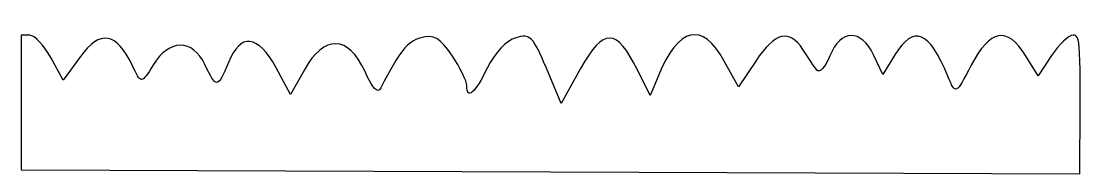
# Model space of a CAD drawing. Header units: centimetres. Extents: x -2.92 to 3.38, y -0.47 to 0.43.
import ezdxf

# ---------------------------------------------------------------- set-up
doc = ezdxf.new("R2010")
doc.units = ezdxf.units.CM
doc.header["$MEASUREMENT"] = 0
doc.layers.add('Layer 1', color=7, linetype='Continuous')

msp = doc.modelspace()

# ---------------------------------------------------------------- linework, layer by layer
at = {"layer": 'Layer 1', "color": 250}
msp.add_open_spline([(-2.92137, -0.44847), (-2.92137, -0.44847), (-2.92137, 0.34994), (-2.92137, 0.34994), (-2.92137, 0.34994), (-2.92137, 0.34994), (-2.87028, 0.34994), (-2.87028, 0.34994), (-2.87028, 0.34994), (-2.84218, 0.34994), (-2.78601, 0.29004), (-2.74542, 0.2168), (-2.74542, 0.2168), (-2.74542, 0.2168), (-2.67163, 0.08364), (-2.67163, 0.08364), (-2.67163, 0.08364), (-2.67163, 0.08364), (-2.56945, 0.22368), (-2.56945, 0.22368), (-2.56945, 0.22368), (-2.45295, 0.38333), (-2.35522, 0.36751), (-2.26264, 0.17391), (-2.26264, 0.17391), (-2.20753, 0.05868), (-2.2075, 0.05868), (-2.13559, 0.17523), (-2.13559, 0.17523), (-2.04145, 0.32779), (-1.90228, 0.32848), (-1.82971, 0.17679), (-1.82971, 0.17679), (-1.76052, 0.03212), (-1.75216, 0.03283), (-1.6899, 0.18835), (-1.6899, 0.18835), (-1.61907, 0.36525), (-1.51287, 0.35332), (-1.406, 0.15647), (-1.406, 0.15647), (-1.406, 0.15647), (-1.31977, -0.00241), (-1.31977, -0.00241), (-1.31977, -0.00241), (-1.31977, -0.00241), (-1.23809, 0.14496), (-1.23809, 0.14496), (-1.23809, 0.14496), (-1.12286, 0.35276), (-0.97441, 0.34975), (-0.87958, 0.13768), (-0.87958, 0.13768), (-0.83259, 0.03256), (-0.80174, 0.00028), (-0.78325, 0.03666), (-0.78325, 0.03666), (-0.67075, 0.25798), (-0.62929, 0.31005), (-0.54544, 0.33514), (-0.54544, 0.33514), (-0.47228, 0.3571), (-0.42953, 0.33284), (-0.36116, 0.23079), (-0.36116, 0.23079), (-0.31224, 0.15766), (-0.27221, 0.07667), (-0.27221, 0.05074), (-0.27221, 0.05074), (-0.27221, -0.03676), (-0.22628, 0.0029), (-0.15122, 0.15507), (-0.15122, 0.15507), (-0.10733, 0.24402), (-0.03742, 0.31824), (0.01817, 0.33491), (0.01817, 0.33491), (0.10366, 0.3605), (0.12149, 0.34279), (0.20012, 0.15399), (0.20012, 0.15399), (0.20012, 0.15399), (0.28725, -0.05535), (0.28725, -0.05535), (0.28725, -0.05535), (0.28725, -0.05535), (0.40356, 0.15264), (0.40356, 0.15264), (0.40356, 0.15264), (0.53961, 0.39592), (0.61803, 0.39405), (0.74109, 0.14457), (0.74109, 0.14457), (0.74109, 0.14457), (0.81663, -0.00865), (0.81663, -0.00865), (0.81663, -0.00865), (0.81663, -0.00865), (0.86391, 0.10573), (0.86391, 0.10573), (0.86391, 0.10573), (0.98572, 0.40037), (1.12659, 0.43299), (1.25737, 0.19669), (1.25737, 0.19669), (1.25737, 0.19669), (1.34222, 0.04347), (1.34222, 0.04347), (1.34222, 0.04347), (1.34222, 0.04347), (1.44475, 0.19669), (1.44475, 0.19669), (1.44475, 0.19669), (1.55947, 0.36806), (1.64485, 0.38875), (1.72547, 0.26477), (1.72547, 0.26477), (1.75534, 0.21886), (1.79244, 0.16396), (1.80802, 0.14288), (1.80802, 0.14288), (1.82352, 0.12174), (1.85834, 0.15965), (1.88541, 0.22715), (1.88541, 0.22715), (1.94899, 0.38606), (2.07014, 0.38886), (2.14465, 0.23313), (2.14465, 0.23313), (2.14465, 0.23313), (2.20045, 0.11634), (2.20045, 0.11634), (2.20045, 0.11634), (2.20045, 0.11634), (2.27239, 0.23292), (2.27239, 0.23292), (2.27239, 0.23292), (2.38391, 0.41366), (2.47469, 0.3773), (2.58642, 0.10727), (2.58642, 0.10727), (2.63299, -0.00526), (2.63328, -0.00505), (2.72538, 0.1722), (2.72538, 0.1722), (2.83619, 0.3854), (2.94057, 0.40379), (3.0483, 0.22914), (3.0483, 0.22914), (3.0483, 0.22914), (3.12257, 0.10881), (3.12257, 0.10881), (3.12257, 0.10881), (3.12257, 0.10881), (3.20329, 0.22941), (3.20329, 0.22941), (3.20329, 0.22941), (3.24766, 0.29566), (3.30492, 0.34993), (3.3305, 0.34993), (3.3305, 0.34993), (3.37611, 0.34993), (3.37686, 0.33453), (3.37093, -0.4725), (3.37093, -0.4725), (3.37093, -0.4725), (-2.92137, -0.44847), (-2.92137, -0.44847)], degree=3, knots=[0, 0, 0, 0, 0.0232558, 0.0232558, 0.0232558, 0.0232558, 0.0465116, 0.0465116, 0.0465116, 0.0465116, 0.0697674, 0.0697674, 0.0697674, 0.0697674, 0.0930233, 0.0930233, 0.0930233, 0.0930233, 0.1162791, 0.1162791, 0.1162791, 0.1162791, 0.1395349, 0.1395349, 0.1395349, 0.1395349, 0.1627907, 0.1627907, 0.1627907, 0.1627907, 0.1860465, 0.1860465, 0.1860465, 0.1860465, 0.2093023, 0.2093023, 0.2093023, 0.2093023, 0.2325581, 0.2325581, 0.2325581, 0.2325581, 0.255814, 0.255814, 0.255814, 0.255814, 0.2790698, 0.2790698, 0.2790698, 0.2790698, 0.3023256, 0.3023256, 0.3023256, 0.3023256, 0.3255814, 0.3255814, 0.3255814, 0.3255814, 0.3488372, 0.3488372, 0.3488372, 0.3488372, 0.372093, 0.372093, 0.372093, 0.372093, 0.3953488, 0.3953488, 0.3953488, 0.3953488, 0.4186047, 0.4186047, 0.4186047, 0.4186047, 0.4418605, 0.4418605, 0.4418605, 0.4418605, 0.4651163, 0.4651163, 0.4651163, 0.4651163, 0.4883721, 0.4883721, 0.4883721, 0.4883721, 0.5116279, 0.5116279, 0.5116279, 0.5116279, 0.5348837, 0.5348837, 0.5348837, 0.5348837, 0.5581395, 0.5581395, 0.5581395, 0.5581395, 0.5813953, 0.5813953, 0.5813953, 0.5813953, 0.6046512, 0.6046512, 0.6046512, 0.6046512, 0.627907, 0.627907, 0.627907, 0.627907, 0.6511628, 0.6511628, 0.6511628, 0.6511628, 0.6744186, 0.6744186, 0.6744186, 0.6744186, 0.6976744, 0.6976744, 0.6976744, 0.6976744, 0.7209302, 0.7209302, 0.7209302, 0.7209302, 0.744186, 0.744186, 0.744186, 0.744186, 0.7674419, 0.7674419, 0.7674419, 0.7674419, 0.7906977, 0.7906977, 0.7906977, 0.7906977, 0.8139535, 0.8139535, 0.8139535, 0.8139535, 0.8372093, 0.8372093, 0.8372093, 0.8372093, 0.8604651, 0.8604651, 0.8604651, 0.8604651, 0.8837209, 0.8837209, 0.8837209, 0.8837209, 0.9069767, 0.9069767, 0.9069767, 0.9069767, 0.9302326, 0.9302326, 0.9302326, 0.9302326, 0.9534884, 0.9534884, 0.9534884, 0.9534884, 1, 1, 1, 1], dxfattribs=at)

doc.saveas('drawing.dxf')
